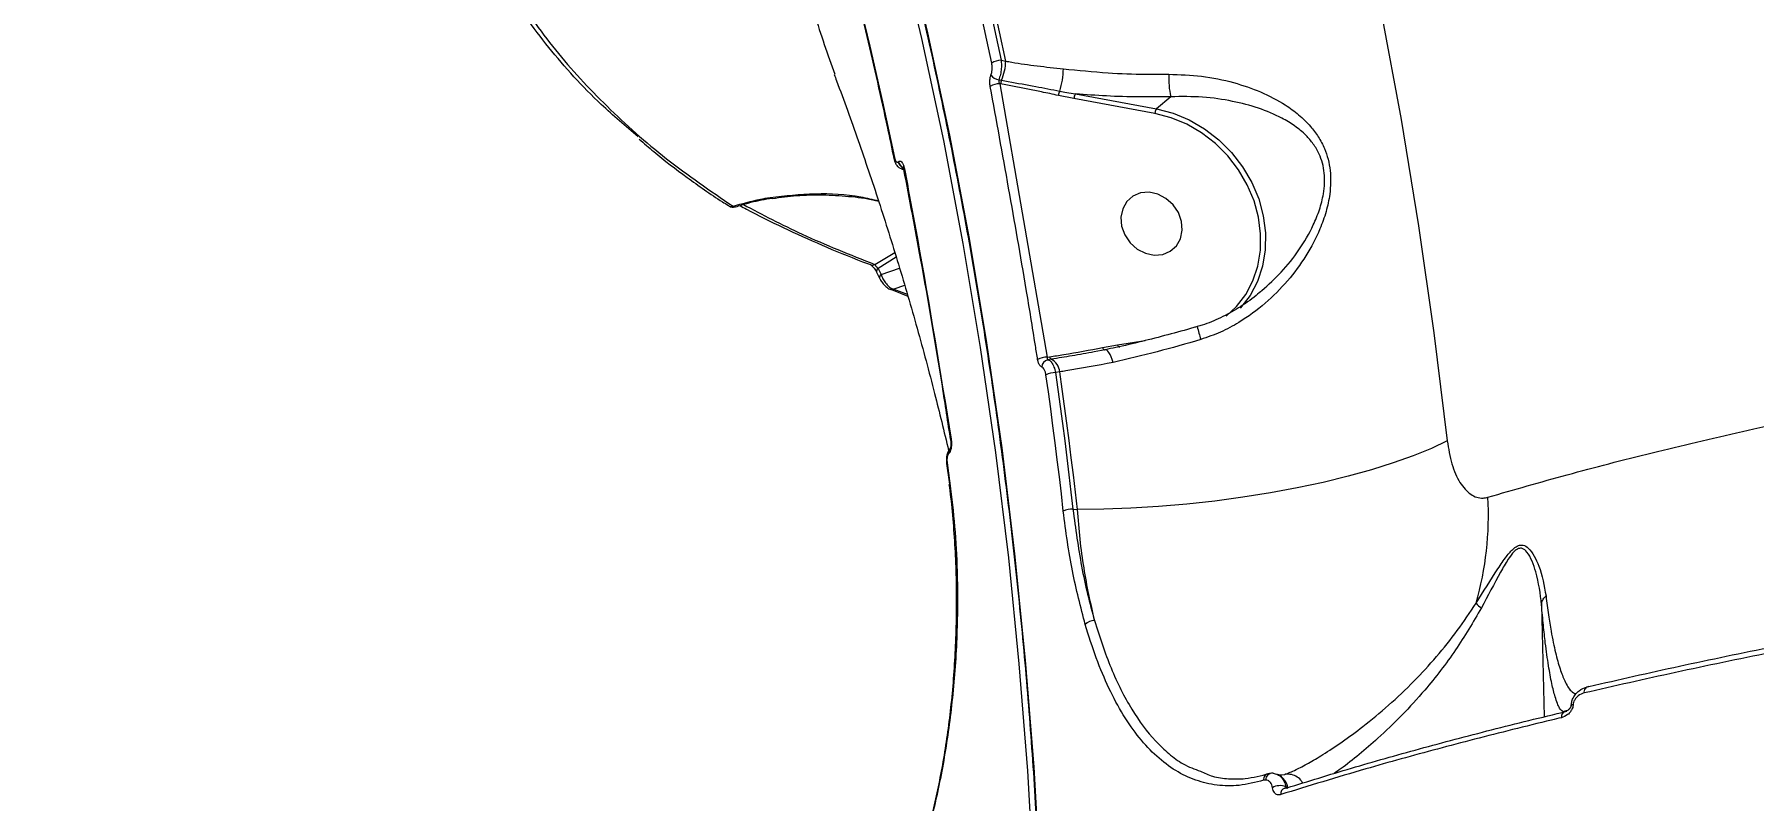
# Model space of a CAD drawing. Header units: millimetres. Extents: x -6901 to 7060, y -7557 to 6158.
# Drawn here: x -1108 to -876.3, y 2318.8 to 2422.1 of the extents above; entities that cross this region are included whole.
import ezdxf

# ---------------------------------------------------------------- set-up
doc = ezdxf.new("R2010")
doc.units = ezdxf.units.MM
for name, color, linetype in [('DIKOM_ОБЪЕКТ', 7, 'Continuous'), ('DIKOM_РАЗМЕР_ЗОНА', 7, 'Continuous'), ('DIKOM_РАЗМЕР_ОБЪЕКТА', 7, 'Continuous')]:
    doc.layers.add(name, color=color, linetype=linetype)
doc.styles.add('style1', font='arial.ttf', dxfattribs={"width": 0.8})
doc.dimstyles.new('1-50', dxfattribs={"dimtxt": 300, "dimasz": 200, "dimexe": 100, "dimexo": 0, "dimgap": 100, "dimtad": 1, "dimtxsty": 'style1', "dimcen": 200, "dimclrd": 7, "dimclre": 7, "dimclrt": 7, "dimadec": 1, "dimazin": 2, "dimtfac": 1, "dimtmove": 0, "dimatfit": 2, "dimfxl": 0, "dimlwd": 25, "dimlwe": 18, "dimarcsym": 0})

# ---------------------------------------------------------------- blocks, each defined once
blk = doc.blocks.new('*D2')
at = {"layer": 'Defpoints', "color": 0, "transparency": 16777216}
for p in [(-1102.73, 4151.17), (-5819.23, -4492.42), (4721.24, -4492.42)]:
    blk.add_point(p, dxfattribs=at)
at = {"layer": 'DIKOM_РАЗМЕР_ОБЪЕКТА', "color": 7, "lineweight": 18, "transparency": 16777216}
for p, q in [((-1102.73, 4151.17), (-5919.23, 4151.17)), ((4721.24, -4492.42), (-5919.23, -4492.42))]:
    blk.add_line(p, q, dxfattribs=at)
at = {"layer": 'DIKOM_РАЗМЕР_ОБЪЕКТА', "color": 7, "lineweight": 25, "transparency": 16777216}
blk.add_line((-5819.23, 3951.17), (-5819.23, -4292.42), dxfattribs=at)
at = {"layer": 'DIKOM_РАЗМЕР_ОБЪЕКТА', "color": 7, "transparency": 16777216}
for points in [[(-5852.56, 3951.17), (-5785.89, 3951.17), (-5819.23, 4151.17)], [(-5852.56, -4292.42), (-5785.89, -4292.42), (-5819.23, -4492.42)]]:
    blk.add_solid(points, dxfattribs=at)
at = {"layer": 'DIKOM_РАЗМЕР_ОБЪЕКТА', "color": 7, "transparency": 16777216, "insert": (-6072.4, -170.63), "char_height": 300, "attachment_point": 5, "rotation": 90, "style": 'style1'}
blk.add_mtext('8650', dxfattribs=at)
blk = doc.blocks.new('*D3')
at = {"layer": 'Defpoints', "color": 0, "transparency": 16777216}
for p in [(-1553.27, 6158.28), (-6450.85, -6312.94), (5659.92, -6312.94)]:
    blk.add_point(p, dxfattribs=at)
at = {"layer": 'DIKOM_РАЗМЕР_ЗОНА', "color": 7, "lineweight": 18, "transparency": 16777216}
for p, q in [((-1553.27, 6158.28), (-6550.85, 6158.28)), ((5659.92, -6312.94), (-6550.85, -6312.94))]:
    blk.add_line(p, q, dxfattribs=at)
at = {"layer": 'DIKOM_РАЗМЕР_ЗОНА', "color": 7, "lineweight": 25, "transparency": 16777216}
blk.add_line((-6450.85, 5958.28), (-6450.85, -6112.94), dxfattribs=at)
at = {"layer": 'DIKOM_РАЗМЕР_ЗОНА', "color": 7, "transparency": 16777216}
for points in [[(-6484.18, 5958.28), (-6417.52, 5958.28), (-6450.85, 6158.28)], [(-6484.18, -6112.94), (-6417.52, -6112.94), (-6450.85, -6312.94)]]:
    blk.add_solid(points, dxfattribs=at)
at = {"layer": 'DIKOM_РАЗМЕР_ЗОНА', "color": 7, "transparency": 16777216, "insert": (-6704.02, -77.33), "char_height": 300, "attachment_point": 5, "rotation": 90, "style": 'style1'}
blk.add_mtext('12500', dxfattribs=at)

msp = doc.modelspace()

# ---------------------------------------------------------------- linework, layer by layer
at = {"layer": 'DIKOM_ОБЪЕКТ', "color": 7, "linetype": 'Continuous', "lineweight": 15}
for p, q in [((-977.683, 2418.622), (-977.058, 2418.51)), ((-977.867, 2415.451), (-971.471, 2378.599)), ((-977.751, 2415.43), (-977.867, 2415.451)), ((-967.866, 2413.445), (-969.968, 2413.873)), ((-956.949, 2411.436), (-967.866, 2413.445)), ((-967.657, 2414.075), (-956.739, 2412.065)), ((-954.808, 2413.701), (-956.739, 2412.065)), ((-991.541, 2404.935), (-991.531, 2404.944)), ((-991.042, 2403.939), (-990.788, 2403.882)), ((-990.788, 2403.888), (-990.787, 2403.881)), ((-994.691, 2391.091), (-992.02, 2392.725)), ((-991.814, 2392.069), (-994.263, 2390.57)), ((-994.456, 2390.05), (-994.061, 2389.248)), ((-994.263, 2390.57), (-993.869, 2389.765)), ((-993.869, 2389.765), (-991.365, 2390.602)), ((-992.658, 2387.767), (-992.642, 2387.76)), ((-992.47, 2387.729), (-990.267, 2386.829)), ((-990.687, 2388.272), (-992.159, 2387.75)), ((-992.159, 2387.75), (-990.343, 2387.089)), ((-964.001, 2379.894), (-961.977, 2380.255)), ((-961.977, 2380.255), (-958.257, 2380.839)), ((-971.471, 2378.599), (-971.149, 2378.65)), ((-970.919, 2378.324), (-971.373, 2378.252)), ((-963.637, 2379.594), (-965.125, 2379.312)), ((-969.757, 2376.62), (-970.344, 2376.527)), ((-985.025, 2364.265), (-984.646, 2361.487)), ((-984.734, 2365.608), (-984.743, 2365.6)), ((-984.64, 2361.465), (-984.646, 2361.487)), ((-968.004, 2358.115), (-967.399, 2358.08)), ((-904.85, 2345.206), (-904.496, 2330.133)), ((-941.556, 2322.486), (-941.416, 2322.496)), ((-939.915, 2322.301), (-939.448, 2322.375)), ((-942.019, 2321.616), (-942.298, 2321.576)), ((-939.328, 2320.712), (-939.02, 2320.521))]:
    msp.add_line(p, q, dxfattribs=at)
at = {"layer": 'DIKOM_ОБЪЕКТ', "color": 7, "linetype": 'Continuous', "lineweight": 15, "flags": 128}
for points in [[(-1045.416, 2575.067), (-1039.083, 2563.441), (-1033.013, 2551.587), (-1027.211, 2539.514), (-1021.679, 2527.229), (-1016.423, 2514.741), (-1011.445, 2502.057), (-1006.749, 2489.187), (-1002.338, 2476.138), (-998.214, 2462.919), (-994.38, 2449.538), (-990.839, 2436.005), (-987.594, 2422.328), (-984.645, 2408.517), (-981.996, 2394.58), (-979.648, 2380.526), (-977.602, 2366.365), (-975.86, 2352.106), (-974.423, 2337.758), (-973.291, 2323.331), (-972.467, 2308.834), (-971.949, 2294.276)], [(-972.762, 2293.905), (-973.278, 2308.418), (-974.1, 2322.872), (-975.228, 2337.255), (-976.66, 2351.56), (-978.397, 2365.777), (-980.437, 2379.895), (-982.778, 2393.906), (-985.42, 2407.802), (-988.359, 2421.572), (-991.595, 2435.207), (-995.125, 2448.699), (-998.947, 2462.04), (-1003.059, 2475.219), (-1007.457, 2488.229), (-1012.139, 2501.061), (-1017.102, 2513.706), (-1022.342, 2526.157), (-1027.857, 2538.404), (-1033.642, 2550.441), (-1039.693, 2562.259), (-1046.008, 2573.851)], [(-967.826, 2559.465), (-962.486, 2546.735), (-957.406, 2533.823), (-952.588, 2520.736), (-948.035, 2507.481), (-943.749, 2494.065), (-939.734, 2480.496), (-935.99, 2466.782), (-932.521, 2452.929), (-929.328, 2438.946), (-926.412, 2424.841), (-923.776, 2410.619), (-921.421, 2396.291), (-919.348, 2381.863), (-917.559, 2367.344)], [(-978.954, 2418.228), (-980.64, 2426.077), (-982.42, 2433.883), (-984.293, 2441.645), (-986.26, 2449.363), (-988.319, 2457.033), (-990.471, 2464.655), (-992.715, 2472.228), (-995.05, 2479.749)], [(-993.815, 2480.28), (-991.475, 2472.742), (-989.226, 2465.152), (-987.069, 2457.513), (-985.005, 2449.825), (-983.034, 2442.091), (-981.157, 2434.311), (-979.373, 2426.487), (-977.683, 2418.622)], [(-977.058, 2418.51), (-978.755, 2426.416), (-980.547, 2434.279), (-982.433, 2442.099), (-984.414, 2449.872), (-986.489, 2457.599), (-988.657, 2465.276), (-990.918, 2472.903), (-993.272, 2480.478)], [(-1007.515, 2464.551), (-1005.271, 2457.334), (-1003.114, 2450.066), (-1001.048, 2442.75), (-999.07, 2435.387), (-997.183, 2427.978), (-995.386, 2420.526), (-993.679, 2413.032), (-992.064, 2405.497)], [(-978.003, 2415.998), (-977.822, 2415.965), (-977.633, 2415.93)], [(-956.739, 2412.065), (-954.504, 2411.486), (-952.329, 2410.583), (-950.26, 2409.378), (-948.343, 2407.895), (-946.62, 2406.169), (-945.129, 2404.237), (-943.903, 2402.14), (-942.967, 2399.926), (-942.344, 2397.642), (-942.046, 2395.339), (-942.08, 2393.066), (-942.445, 2390.874), (-943.134, 2388.811), (-944.13, 2386.921), (-945.413, 2385.247), (-945.43, 2385.228)], [(-947.335, 2384.149), (-945.966, 2385.43), (-944.722, 2387.053), (-943.756, 2388.885), (-943.088, 2390.886), (-942.734, 2393.012), (-942.701, 2395.216), (-942.99, 2397.449), (-943.594, 2399.664), (-944.501, 2401.812), (-945.691, 2403.844), (-947.136, 2405.718), (-948.807, 2407.392), (-950.666, 2408.829), (-952.672, 2409.998), (-954.782, 2410.874), (-956.949, 2411.436)], [(-961.437, 2396.259), (-961.012, 2395.08), (-960.295, 2394.022), (-959.343, 2393.172), (-958.233, 2392.598), (-957.056, 2392.347), (-955.908, 2392.439), (-954.88, 2392.867), (-954.056, 2393.597), (-953.504, 2394.568), (-953.267, 2395.702), (-953.365, 2396.908), (-953.79, 2398.088), (-954.508, 2399.146), (-955.46, 2399.996), (-956.569, 2400.57), (-957.746, 2400.82), (-958.895, 2400.728), (-959.923, 2400.3), (-960.746, 2399.571), (-961.299, 2398.6), (-961.536, 2397.465), (-961.437, 2396.259)], [(-1008.823, 2400.13), (-1008.637, 2400.06), (-1008.519, 2400.058)], [(-963.69, 2379.575), (-963.73, 2379.567), (-963.772, 2379.575), (-963.815, 2379.597), (-963.858, 2379.634), (-963.899, 2379.683), (-963.937, 2379.745), (-963.971, 2379.816), (-964.001, 2379.894)], [(-961.704, 2379.926), (-961.732, 2379.926), (-961.779, 2379.94), (-961.825, 2379.973), (-961.87, 2380.023), (-961.911, 2380.089), (-961.947, 2380.167), (-961.977, 2380.255)], [(-962.586, 2377.887), (-962.711, 2378.283), (-962.849, 2378.645), (-962.995, 2378.96), (-963.144, 2379.22), (-963.293, 2379.416), (-963.437, 2379.543), (-963.571, 2379.596), (-963.69, 2379.575)], [(-969.296, 2357.857), (-969.561, 2360.162), (-969.834, 2362.464), (-970.114, 2364.764), (-970.402, 2367.062), (-970.698, 2369.357), (-971.002, 2371.65), (-971.313, 2373.94), (-971.632, 2376.228)], [(-970.344, 2376.527), (-970.025, 2374.234), (-969.713, 2371.939), (-969.409, 2369.641), (-969.112, 2367.341), (-968.823, 2365.038), (-968.542, 2362.733), (-968.269, 2360.425), (-968.004, 2358.115)], [(-967.399, 2358.08), (-967.667, 2360.406), (-967.942, 2362.73), (-968.225, 2365.051), (-968.516, 2367.369), (-968.814, 2369.686), (-969.121, 2371.999), (-969.435, 2374.311), (-969.757, 2376.62)], [(-984.482, 2367.435), (-984.484, 2367.412), (-984.483, 2367.4)], [(-984.416, 2367.534), (-984.468, 2367.471), (-984.482, 2367.435)], [(-917.559, 2367.344), (-919.699, 2366.316), (-922.128, 2365.313), (-924.825, 2364.344), (-927.764, 2363.418), (-930.919, 2362.544), (-934.261, 2361.73), (-937.76, 2360.982), (-941.384, 2360.309), (-945.099, 2359.715), (-948.872, 2359.207), (-952.669, 2358.789), (-956.454, 2358.464), (-960.193, 2358.237), (-963.853, 2358.108), (-967.399, 2358.08)], [(-984.959, 2364.382), (-984.911, 2364.034), (-984.863, 2363.687), (-984.815, 2363.34), (-984.768, 2362.992), (-984.72, 2362.645), (-984.673, 2362.297), (-984.626, 2361.949), (-984.579, 2361.602)], [(-901.649, 2330.878), (-901.593, 2330.888), (-901.448, 2330.885)], [(-939.445, 2320.532), (-939.354, 2320.551), (-939.19, 2320.553)]]:
    msp.add_lwpolyline(points, dxfattribs=at)
at = {"layer": 'DIKOM_ОБЪЕКТ', "color": 7, "linetype": 'Continuous', "lineweight": 15}
for centre, radius, start, end in [((-977.63, 2416.202), 2.421, 91.24692, 123.14995), ((-983.535, 2418.599), 6.477, 335.67122, 359.21526), ((-979.792, 2417.622), 10.502, 342.50614, 359.12304), ((-944.008, 2416.214), 11.089, 177.33902, 193.09751), ((-977.82, 2412.837), 2.614, 91.03433, 120.4837), ((-977.863, 2417.398), 1.407, 212.76902, 264.28473), ((-976.472, 2415.393), 1.279, 155.14563, 178.32434), ((-968.816, 2413.826), 1.153, 146.34047, 177.67597), ((-966.88, 2413.467), 0.986, 141.92413, 181.2434), ((-955.964, 2411.457), 0.985, 141.90671, 181.26082), ((-991.965, 2405.369), 0.162, 127.88225, 184.85395), ((-990.444, 2405.162), 1.12, 191.69772, 248.41545), ((-990.433, 2405.172), 1.121, 191.72097, 247.46461), ((-990.643, 2403.89), 0.145, 122.2239, 180.98958), ((-1014.034, 2399.717), 0.805, 238.87564, 285.96037), ((-995.017, 2391.795), 0.777, 250.7969, 294.87706), ((-993.967, 2390.165), 0.501, 126.24883, 192.25245), ((-993.583, 2389.366), 0.491, 125.70011, 194.20986), ((-992.385, 2388.455), 0.74, 249.70771, 287.80406), ((-925.267, 2388.905), 26.703, 193.38076, 197.25989), ((-971.512, 2376.107), 2.493, 89.05931, 119.92), ((-971.167, 2377.243), 1.03, 101.52733, 178.52538), ((-970.707, 2378.717), 0.447, 188.66902, 241.70944), ((-972.037, 2376.314), 2.3, 7.64225, 60.91285), ((-970.394, 2373.822), 2.705, 88.94471, 117.2251), ((-983.903, 2365.747), 0.853, 140.11338, 189.92716), ((-983.891, 2365.755), 0.855, 141.72206, 189.90579), ((-984.89, 2364.264), 0.136, 120.42853, 176.94354), ((-984.516, 2361.488), 0.13, 119.27794, 180.62077), ((-955.335, 2357.337), 43.33, 344.07209, 3.15951), ((-968.105, 2355.259), 2.858, 87.96351, 114.63038), ((-910.065, 2348.732), 4.877, 222.36429, 233.68595), ((-965.143, 2341.525), 1.581, 87.9935, 139.01045), ((-898.383, 2333.479), 0.747, 96.17192, 190.52237), ((-900.636, 2331.175), 0.572, 85.20558, 111.16737), ((-901.402, 2330.139), 0.779, 108.49491, 189.47267), ((-941.49, 2321.675), 0.813, 94.64264, 187.0107), ((-941.123, 2321.634), 0.896, 84.09469, 181.18063), ((-941.358, 2320.193), 2.361, 7.96351, 65.9419), ((-940.09, 2318.809), 2.05, 68.16718, 120.00996), ((-939.183, 2319.749), 0.826, 108.52079, 186.84613)]:
    msp.add_arc(centre, radius, start, end, dxfattribs=at)
for points, knots in [([(-1045.438, 2574.761), (-1044.413, 2572.919), (-1041.438, 2567.575), (-1036.679, 2558.581), (-1031.235, 2547.723), (-1026.017, 2536.682), (-1021.023, 2525.468), (-1016.258, 2514.085), (-1011.724, 2502.541), (-1007.424, 2490.841), (-1003.359, 2478.991), (-999.532, 2466.999), (-995.945, 2454.871), (-992.6, 2442.612), (-989.499, 2430.231), (-986.644, 2417.734), (-984.035, 2405.127), (-981.675, 2392.417), (-979.565, 2379.612), (-977.705, 2366.718), (-976.098, 2353.742), (-974.743, 2340.692), (-973.641, 2327.574), (-972.797, 2314.395), (-972.29, 2303.261), (-972.101, 2296.516), (-972.036, 2294.194)], [0, 0, 0, 0, 0.0228161, 0.066201, 0.1095863, 0.1529706, 0.1963549, 0.2397388, 0.2831224, 0.326506, 0.3698887, 0.4132718, 0.4566537, 0.5000361, 0.5434185, 0.5868002, 0.6301824, 0.6735634, 0.7169456, 0.7603268, 0.8037081, 0.84709, 0.8904709, 0.9338522, 0.9772335, 1, 1, 1, 1]), ([(-1007.565, 2464.364), (-1006.912, 2462.285), (-1005.015, 2456.254), (-1002.059, 2446.167), (-998.778, 2434.064), (-995.747, 2421.837), (-993.573, 2412.245), (-992.415, 2406.729), (-992.126, 2405.353)], [0, 0, 0, 0, 0.1082668, 0.3141007, 0.5199424, 0.7257789, 0.9316169, 1, 1, 1, 1]), ([(-1006.051, 2459.51), (-1006.14, 2458.396), (-1006.511, 2453.757), (-1006.274, 2445.582), (-1005.191, 2435.084), (-1003.172, 2425.305), (-1001.054, 2419.4), (-1000.096, 2416.728)], [0, 0, 0, 0, 0.0711143, 0.2962386, 0.5451098, 0.794171, 1, 1, 1, 1]), ([(-1026.585, 2408.289), (-1028.275, 2409.725), (-1032.693, 2413.479), (-1038.815, 2420.23), (-1042.737, 2425.837), (-1044.699, 2428.641)], [0, 0, 0, 0, 0.2363332, 0.6181662, 1, 1, 1, 1]), ([(-1043.726, 2428.21), (-1041.8, 2425.435), (-1037.947, 2419.884), (-1030.89, 2412.292), (-1022.975, 2405.21), (-1016.867, 2401.032), (-1013.813, 2398.943)], [0, 0, 0, 0, 0.248615, 0.4972308, 0.7486157, 1, 1, 1, 1]), ([(-1000.184, 2416.696), (-1000.077, 2416.419), (-998.958, 2413.533), (-996.937, 2407.834), (-994.142, 2399.599), (-991.493, 2391.153), (-988.986, 2382.525), (-986.724, 2374.161), (-985.373, 2368.587), (-984.751, 2366.02)], [0, 0, 0, 0, 0.0178996, 0.1864916, 0.3546603, 0.5224716, 0.6899781, 0.8572259, 1, 1, 1, 1]), ([(-979.045, 2416.636), (-979.002, 2416.771), (-978.915, 2417.041), (-978.876, 2417.545), (-978.901, 2417.95), (-978.943, 2418.17), (-978.954, 2418.228)], [0, 0, 0, 0, 0.2955136, 0.5903499, 0.8902218, 1, 1, 1, 1]), ([(-977.683, 2418.622), (-977.673, 2418.525), (-977.635, 2418.165), (-977.644, 2417.497), (-977.76, 2416.665), (-977.922, 2416.221), (-978.003, 2415.998)], [0, 0, 0, 0, 0.1092493, 0.4079175, 0.7031269, 1, 1, 1, 1]), ([(-977.058, 2418.51), (-976.785, 2418.459), (-975.397, 2418.199), (-972.83, 2417.847), (-970.474, 2417.59), (-969.291, 2417.461)], [0, 0, 0, 0, 0.1088838, 0.552806, 1, 1, 1, 1]), ([(-969.291, 2417.461), (-967.292, 2417.262), (-963.633, 2416.896), (-958.853, 2416.715), (-956.134, 2416.725), (-955.085, 2416.728)], [0, 0, 0, 0, 0.4251182, 0.7780803, 1, 1, 1, 1]), ([(-955.085, 2416.728), (-953.599, 2416.682), (-950.57, 2416.589), (-946.422, 2415.707), (-942.639, 2414.409), (-939.751, 2412.912), (-937.542, 2411.309), (-936.06, 2409.875), (-934.899, 2408.333), (-933.884, 2406.42), (-933.198, 2403.797), (-933.275, 2400.83), (-933.85, 2398.181), (-934.857, 2395.357), (-936.536, 2392.182), (-939.022, 2388.818), (-942.042, 2385.768), (-945.139, 2383.504), (-948.091, 2381.907), (-949.871, 2381.292), (-950.768, 2380.982)], [0, 0, 0, 0, 0.0741127, 0.1510361, 0.2205987, 0.2917257, 0.334334, 0.377545, 0.4100574, 0.4432613, 0.496253, 0.5490855, 0.5885359, 0.6289776, 0.6961152, 0.7650076, 0.8354352, 0.9076286, 0.9534377, 1, 1, 1, 1]), ([(-979.147, 2415.091), (-979.154, 2415.133), (-979.19, 2415.338), (-979.214, 2415.726), (-979.176, 2416.232), (-979.089, 2416.501), (-979.045, 2416.636)], [0, 0, 0, 0, 0.0811354, 0.3908028, 0.6951897, 1, 1, 1, 1]), ([(-972.755, 2378.267), (-972.855, 2378.896), (-973.356, 2382.041), (-975.355, 2394.319), (-977.48, 2405.962), (-979.147, 2415.091)], [0, 0, 0, 0, 0.0512242, 0.2561268, 1, 1, 1, 1]), ([(-978.003, 2415.998), (-978.007, 2415.951), (-978.017, 2415.853), (-977.974, 2415.675), (-977.917, 2415.539), (-977.876, 2415.467), (-977.867, 2415.451)], [0, 0, 0, 0, 0.2864999, 0.5897938, 0.9137731, 1, 1, 1, 1]), ([(-969.968, 2413.873), (-970.723, 2414.035), (-973.315, 2414.591), (-975.911, 2415.082), (-977.751, 2415.43)], [0, 0, 0, 0, 0.2911762, 1, 1, 1, 1]), ([(-977.633, 2415.93), (-977.326, 2415.874), (-975.791, 2415.591), (-973.177, 2415.118), (-970.856, 2414.672), (-969.776, 2414.465)], [0, 0, 0, 0, 0.1178899, 0.589464, 1, 1, 1, 1]), ([(-969.776, 2414.465), (-969.465, 2414.404), (-968.76, 2414.266), (-968.053, 2414.143), (-967.657, 2414.075)], [0, 0, 0, 0, 0.44032, 1, 1, 1, 1]), ([(-954.808, 2413.701), (-956.243, 2413.681), (-959.127, 2413.64), (-963.436, 2413.769), (-966.27, 2413.974), (-967.657, 2414.075)], [0, 0, 0, 0, 0.3357594, 0.6747581, 1, 1, 1, 1]), ([(-942.536, 2387.594), (-941.648, 2388.392), (-939.799, 2390.051), (-937.472, 2393.015), (-935.789, 2395.877), (-934.74, 2398.45), (-934.127, 2400.804), (-933.985, 2403.46), (-934.618, 2405.754), (-935.574, 2407.361), (-936.678, 2408.642), (-938.093, 2409.809), (-940.204, 2411.076), (-942.962, 2412.232), (-946.543, 2413.16), (-950.49, 2413.749), (-953.37, 2413.717), (-954.808, 2413.701)], [0, 0, 0, 0, 0.077255, 0.1607364, 0.2440774, 0.2912551, 0.3383007, 0.3983001, 0.4579938, 0.4960495, 0.534199, 0.5858522, 0.6375835, 0.7246304, 0.8117153, 0.9059345, 1, 1, 1, 1]), ([(-1026.473, 2407.995), (-1025.822, 2407.428), (-1023.767, 2405.637), (-1020.013, 2402.822), (-1016.647, 2400.41), (-1014.705, 2399.212), (-1014.44, 2399.049)], [0, 0, 0, 0, 0.1767477, 0.5577461, 0.9397177, 1, 1, 1, 1]), ([(-992.12, 2405.357), (-992.065, 2405.14), (-991.965, 2404.751), (-991.667, 2404.325), (-991.338, 2404.052), (-991.095, 2404), (-991.003, 2403.98)], [0, 0, 0, 0, 0.3440768, 0.6161842, 0.8544355, 1, 1, 1, 1]), ([(-992.064, 2405.497), (-992.064, 2405.495), (-992.043, 2405.392), (-991.986, 2405.2), (-991.888, 2405.015), (-991.777, 2404.898), (-991.661, 2404.853), (-991.58, 2404.909), (-991.541, 2404.935)], [0, 0, 0, 0, 0.004398, 0.2198403, 0.4356016, 0.5682636, 0.7938686, 1, 1, 1, 1]), ([(-991.531, 2404.944), (-991.492, 2404.973), (-991.392, 2405.049), (-991.21, 2405.024), (-991.009, 2404.83), (-990.832, 2404.485), (-990.758, 2404.17), (-990.72, 2404.013)], [0, 0, 0, 0, 0.1342393, 0.3469167, 0.5632089, 0.7817324, 1, 1, 1, 1]), ([(-990.812, 2403.982), (-990.839, 2403.968), (-990.913, 2403.931), (-990.983, 2403.971), (-991.027, 2403.996)], [0, 0, 0, 0, 0.3726328, 1, 1, 1, 1]), ([(-990.916, 2404.286), (-990.916, 2404.286), (-990.915, 2404.286), (-990.878, 2404.212), (-990.831, 2404.082), (-990.802, 2403.949), (-990.787, 2403.88)], [0, 0, 0, 0, 0.1677174, 0.3971046, 0.6842955, 1, 1, 1, 1]), ([(-990.822, 2403.879), (-990.063, 2399.882), (-988.215, 2390.154), (-986.129, 2377.992), (-984.89, 2369.828), (-984.521, 2367.401)], [0, 0, 0, 0, 0.3289508, 0.800493, 1, 1, 1, 1]), ([(-990.72, 2404.013), (-990.601, 2403.384), (-990.006, 2400.242), (-987.752, 2388.087), (-985.88, 2376.553), (-984.416, 2367.534)], [0, 0, 0, 0, 0.0517082, 0.2585544, 1, 1, 1, 1]), ([(-1008.823, 2400.13), (-1006.79, 2400.355), (-1002.685, 2400.81), (-997.769, 2400.523), (-995.001, 2399.865), (-994.205, 2399.676)], [0, 0, 0, 0, 0.4113001, 0.830606, 1, 1, 1, 1]), ([(-1008.517, 2400), (-1007.428, 2400.144), (-1005.161, 2400.445), (-1001.72, 2400.531), (-998.225, 2400.313), (-995.705, 2400.002), (-994.385, 2399.676), (-994.188, 2399.627)], [0, 0, 0, 0, 0.2246516, 0.4676616, 0.7119513, 0.9570065, 1, 1, 1, 1]), ([(-1014.448, 2399.041), (-1014.401, 2399.007), (-1014.261, 2398.906), (-1013.957, 2398.828), (-1013.661, 2398.812), (-1013.52, 2398.877), (-1013.495, 2398.889)], [0, 0, 0, 0, 0.1892498, 0.5593037, 0.9197295, 1, 1, 1, 1]), ([(-1013.813, 2398.943), (-1012.589, 2399.296), (-1010.949, 2399.768), (-1009.252, 2400.057), (-1008.823, 2400.13)], [0, 0, 0, 0, 0.7468131, 1, 1, 1, 1]), ([(-1013.813, 2398.943), (-1013.707, 2398.889), (-1013.584, 2398.826), (-1013.512, 2398.882), (-1013.502, 2398.89)], [0, 0, 0, 0, 0.8610093, 1, 1, 1, 1]), ([(-1013.487, 2398.847), (-1012.908, 2399.03), (-1011.398, 2399.508), (-1009.749, 2399.877), (-1008.645, 2400.033), (-1008.512, 2400.052)], [0, 0, 0, 0, 0.3531375, 0.9220546, 1, 1, 1, 1]), ([(-1012.871, 2399.035), (-1012.578, 2398.871), (-1010.735, 2397.842), (-1007.075, 2396.055), (-1001.86, 2393.696), (-997.908, 2392.042), (-995.629, 2391.206), (-995.268, 2391.074)], [0, 0, 0, 0, 0.0559759, 0.3523025, 0.6489328, 0.9444198, 1, 1, 1, 1]), ([(-1012.422, 2399.171), (-1009.842, 2397.816), (-1004.369, 2394.94), (-998.038, 2392.422), (-994.691, 2391.091)], [0, 0, 0, 0, 0.4713341, 1, 1, 1, 1]), ([(-912.071, 2359.725), (-908.562, 2360.742), (-901.539, 2362.776), (-890.05, 2365.731), (-877.903, 2368.604), (-864.882, 2371.42), (-850.992, 2374.166), (-836.234, 2376.833), (-820.839, 2379.376), (-804.385, 2381.855), (-786.847, 2384.248), (-768.223, 2386.534), (-748.866, 2388.66), (-728.811, 2390.609), (-708.114, 2392.371), (-687.255, 2393.903), (-666.312, 2395.205), (-645.362, 2396.283), (-624.039, 2397.156), (-602.403, 2397.809), (-580.522, 2398.235), (-558.898, 2398.424), (-537.599, 2398.382), (-516.686, 2398.117), (-495.799, 2397.624), (-475.014, 2396.897), (-454.408, 2395.931), (-435.749, 2394.825), (-418.988, 2393.636), (-403.994, 2392.414), (-389.332, 2391.056), (-375.055, 2389.565), (-361.227, 2387.948), (-347.849, 2386.204), (-334.883, 2384.34), (-326.655, 2382.995), (-322.541, 2382.322)], [0, 0, 0, 0, 0.0277653, 0.0555638, 0.0833623, 0.1111275, 0.1400314, 0.1689728, 0.1979142, 0.2268179, 0.2582447, 0.2896958, 0.3211225, 0.3534672, 0.3858384, 0.4181831, 0.4495059, 0.4808529, 0.5121758, 0.5444125, 0.5766756, 0.6089124, 0.6401609, 0.6714335, 0.702682, 0.7348411, 0.7670265, 0.7991856, 0.8241463, 0.849107, 0.8742669, 0.8994268, 0.9244694, 0.9495121, 0.974756, 1, 1, 1, 1]), ([(-995.294, 2391.07), (-995.295, 2391.071), (-995.305, 2391.074), (-995.267, 2391.057), (-995.19, 2391.001), (-995.053, 2390.881), (-994.878, 2390.695), (-994.69, 2390.454), (-994.539, 2390.221), (-994.482, 2390.102), (-994.46, 2390.057)], [0, 0, 0, 0, 0.0073329, 0.1098409, 0.2294037, 0.3636876, 0.5270211, 0.7025588, 0.8884899, 1, 1, 1, 1]), ([(-994.691, 2391.091), (-994.682, 2391.069), (-994.666, 2391.025), (-994.604, 2390.931), (-994.541, 2390.851), (-994.48, 2390.781), (-994.431, 2390.728), (-994.35, 2390.647), (-994.302, 2390.604), (-994.263, 2390.57)], [0, 0, 0, 0, 0.2066099, 0.4048993, 0.5395609, 0.5905403, 0.7294437, 0.7855929, 1, 1, 1, 1]), ([(-994.054, 2389.248), (-994.035, 2389.206), (-993.938, 2388.993), (-993.666, 2388.585), (-993.21, 2388.103), (-992.881, 2387.821), (-992.658, 2387.768), (-992.656, 2387.767)], [0, 0, 0, 0, 0.0695222, 0.3483804, 0.6520987, 0.9959151, 1, 1, 1, 1]), ([(-993.869, 2389.765), (-993.792, 2389.564), (-993.639, 2389.161), (-993.264, 2388.585), (-992.833, 2388.121), (-992.449, 2387.851), (-992.235, 2387.776), (-992.159, 2387.75)], [0, 0, 0, 0, 0.2223373, 0.444858, 0.6638115, 0.8806348, 1, 1, 1, 1]), ([(-942.538, 2387.597), (-942.791, 2387.368), (-943.759, 2386.494), (-945.62, 2385.232), (-948.058, 2383.9), (-949.946, 2383.078), (-951.029, 2382.81), (-951.252, 2382.755)], [0, 0, 0, 0, 0.1022815, 0.391031, 0.6683627, 0.9315773, 1, 1, 1, 1]), ([(-951.246, 2382.727), (-951.399, 2382.682), (-952.717, 2382.293), (-955.219, 2381.605), (-958.731, 2380.706), (-961.545, 2380.041), (-963.161, 2379.701), (-963.633, 2379.601)], [0, 0, 0, 0, 0.0370074, 0.3184041, 0.6004761, 0.8831802, 1, 1, 1, 1]), ([(-971.149, 2378.65), (-970.515, 2378.751), (-968.123, 2379.132), (-965.747, 2379.571), (-964.001, 2379.894)], [0, 0, 0, 0, 0.2647032, 1, 1, 1, 1]), ([(-950.768, 2380.982), (-952.731, 2380.411), (-956.702, 2379.257), (-960.609, 2378.347), (-962.586, 2377.887)], [0, 0, 0, 0, 0.494243, 1, 1, 1, 1]), ([(-972.197, 2377.269), (-972.218, 2377.276), (-972.315, 2377.309), (-972.478, 2377.461), (-972.657, 2377.801), (-972.722, 2378.112), (-972.755, 2378.267)], [0, 0, 0, 0, 0.0856216, 0.389354, 0.6948359, 1, 1, 1, 1]), ([(-971.471, 2378.599), (-971.473, 2378.545), (-971.477, 2378.439), (-971.448, 2378.32), (-971.408, 2378.266), (-971.379, 2378.254), (-971.373, 2378.252)], [0, 0, 0, 0, 0.3130572, 0.6195515, 0.9170059, 1, 1, 1, 1]), ([(-971.373, 2378.252), (-971.325, 2378.236), (-971.149, 2378.175), (-970.855, 2377.892), (-970.535, 2377.31), (-970.408, 2376.788), (-970.344, 2376.527)], [0, 0, 0, 0, 0.1105901, 0.4063105, 0.7034679, 1, 1, 1, 1]), ([(-965.124, 2379.307), (-966.122, 2379.127), (-968.058, 2378.777), (-969.985, 2378.472), (-970.919, 2378.324)], [0, 0, 0, 0, 0.5155164, 1, 1, 1, 1]), ([(-962.586, 2377.887), (-964.741, 2377.492), (-967.183, 2377.043), (-969.486, 2376.664), (-969.757, 2376.62)], [0, 0, 0, 0, 0.8821382, 1, 1, 1, 1]), ([(-971.632, 2376.228), (-971.662, 2376.385), (-971.722, 2376.701), (-971.897, 2377.052), (-972.065, 2377.223), (-972.168, 2377.259), (-972.197, 2377.269)], [0, 0, 0, 0, 0.2968567, 0.5940629, 0.8895572, 1, 1, 1, 1]), ([(-984.48, 2366.353), (-984.523, 2366.318), (-984.675, 2366.197), (-984.857, 2365.873), (-985.019, 2365.382), (-985.083, 2364.8), (-985.033, 2364.426), (-985.012, 2364.273)], [0, 0, 0, 0, 0.075678, 0.2654305, 0.5157955, 0.8016203, 1, 1, 1, 1]), ([(-984.416, 2367.534), (-984.397, 2367.366), (-984.359, 2367.028), (-984.387, 2366.508), (-984.476, 2366.057), (-984.601, 2365.754), (-984.697, 2365.649), (-984.734, 2365.608)], [0, 0, 0, 0, 0.2182517, 0.4367822, 0.6530714, 0.8657507, 1, 1, 1, 1]), ([(-984.485, 2367.399), (-984.481, 2367.377), (-984.46, 2367.267), (-984.446, 2367.019), (-984.456, 2366.717), (-984.494, 2366.478), (-984.53, 2366.342), (-984.557, 2366.283), (-984.554, 2366.289), (-984.552, 2366.291)], [0, 0, 0, 0, 0.0516016, 0.2645833, 0.4918972, 0.676753, 0.8265923, 0.9530908, 1, 1, 1, 1]), ([(-917.559, 2367.344), (-917.383, 2366.268), (-917.036, 2364.142), (-915.911, 2361.618), (-914.456, 2359.973), (-913.089, 2359.504), (-912.292, 2359.677), (-912.071, 2359.725)], [0, 0, 0, 0, 0.2385169, 0.471332, 0.6968073, 0.9159868, 1, 1, 1, 1]), ([(-984.743, 2365.6), (-984.749, 2365.594), (-984.794, 2365.551), (-984.871, 2365.425), (-984.938, 2365.203), (-984.978, 2364.941), (-984.989, 2364.67), (-984.968, 2364.471), (-984.959, 2364.382)], [0, 0, 0, 0, 0.0340427, 0.2522599, 0.4705502, 0.5978756, 0.8192595, 1, 1, 1, 1]), ([(-984.579, 2361.602), (-984.35, 2359.666), (-983.888, 2355.767), (-983.603, 2350.332), (-983.536, 2345.47), (-983.623, 2341.192), (-983.854, 2336.911), (-984.223, 2332.699), (-984.716, 2328.626), (-985.323, 2324.677), (-986.044, 2320.848), (-986.86, 2317.206), (-987.748, 2313.808), (-988.702, 2310.639), (-989.72, 2307.697), (-991.11, 2304.197), (-992.545, 2301.291), (-993.975, 2298.989), (-994.691, 2298.097), (-995.05, 2297.652)], [0, 0, 0, 0, 0.0745637, 0.1501959, 0.2027912, 0.2553876, 0.3095197, 0.3636532, 0.4162916, 0.4689319, 0.5231073, 0.5772833, 0.6299012, 0.6825187, 0.7366659, 0.7908128, 0.8939434, 0.9469718, 1, 1, 1, 1]), ([(-984.71, 2361.457), (-984.633, 2360.882), (-984.386, 2359.043), (-984.1, 2355.837), (-983.846, 2351.863), (-983.72, 2347.823), (-983.716, 2343.763), (-983.833, 2339.72), (-984.068, 2335.737), (-984.417, 2331.852), (-984.872, 2328.098), (-985.43, 2324.508), (-986.078, 2321.087), (-986.799, 2317.83), (-987.591, 2314.724), (-988.449, 2311.781), (-989.364, 2309.023), (-990.323, 2306.479), (-991.312, 2304.177), (-992.316, 2302.139), (-993.314, 2300.408), (-994.159, 2299.138), (-994.648, 2298.574), (-994.825, 2298.369)], [0, 0, 0, 0, 0.0226584, 0.0724839, 0.1228197, 0.1735173, 0.2244121, 0.2752792, 0.3258949, 0.3760947, 0.4257448, 0.4747577, 0.5231086, 0.5715645, 0.6204647, 0.6700025, 0.7200774, 0.7705402, 0.8212059, 0.8718077, 0.9220764, 0.971768, 1, 1, 1, 1]), ([(-966.337, 2342.562), (-966.952, 2344.927), (-967.884, 2348.507), (-968.782, 2353.738), (-969.125, 2356.484), (-969.296, 2357.857)], [0, 0, 0, 0, 0.4927678, 0.7463802, 1, 1, 1, 1]), ([(-968.004, 2358.115), (-967.651, 2355.511), (-967.117, 2351.566), (-966.053, 2346.634), (-965.41, 2344.282), (-965.088, 2343.106)], [0, 0, 0, 0, 0.4928024, 0.746405, 1, 1, 1, 1]), ([(-965.088, 2343.106), (-965.601, 2345.421), (-966.378, 2348.928), (-967.058, 2354.049), (-967.286, 2356.736), (-967.399, 2358.08)], [0, 0, 0, 0, 0.4927811, 0.7463978, 1, 1, 1, 1]), ([(-913.669, 2345.446), (-912.681, 2347.026), (-911.315, 2349.211), (-909.665, 2351.675), (-908.729, 2352.771), (-907.948, 2353.272), (-907.245, 2353.317), (-906.493, 2352.827), (-905.799, 2351.803), (-904.829, 2349.666), (-904.492, 2347.796), (-904.244, 2346.42)], [0, 0, 0, 0, 0.231128, 0.3196864, 0.3914254, 0.4367184, 0.4822468, 0.5456942, 0.6388408, 0.7342151, 1, 1, 1, 1]), ([(-904.85, 2345.219), (-904.85, 2345.221), (-904.968, 2346.725), (-905.313, 2348.739), (-906.096, 2351.14), (-906.689, 2352.263), (-907.339, 2352.866), (-907.961, 2352.867), (-908.654, 2352.36), (-909.465, 2351.23), (-910.907, 2348.677), (-912.091, 2346.435), (-912.954, 2344.802)], [0, 0, 0, 0, 0.0003187, 0.2742237, 0.3691469, 0.4635465, 0.5235495, 0.5648686, 0.606182, 0.6747271, 0.7630203, 1, 1, 1, 1]), ([(-939.448, 2322.375), (-938.994, 2322.55), (-938.197, 2322.857), (-936.32, 2323.845), (-934.235, 2325.072), (-931.736, 2326.72), (-928.729, 2328.926), (-925.44, 2331.653), (-922.078, 2334.824), (-918.971, 2338.215), (-916.139, 2341.732), (-914.491, 2344.209), (-913.669, 2345.446)], [0, 0, 0, 0, 0.1044897, 0.1833865, 0.2623384, 0.3558371, 0.4494216, 0.5631942, 0.6770797, 0.7845076, 0.8924052, 1, 1, 1, 1]), ([(-904.85, 2345.219), (-904.813, 2345.434), (-904.744, 2345.832), (-904.452, 2346.221), (-904.272, 2346.393), (-904.244, 2346.42)], [0, 0, 0, 0, 0.4995162, 0.920534, 1, 1, 1, 1]), ([(-904.85, 2345.206), (-904.85, 2345.208), (-904.85, 2345.211), (-904.85, 2345.216), (-904.85, 2345.218), (-904.85, 2345.219)], [0, 0, 0, 0, 0.4034994, 0.7919611, 1, 1, 1, 1]), ([(-903.905, 2337.026), (-904.05, 2338.004), (-904.286, 2339.599), (-904.601, 2342.408), (-904.767, 2344.273), (-904.85, 2345.206)], [0, 0, 0, 0, 0.4428297, 0.7214943, 1, 1, 1, 1]), ([(-904.244, 2346.42), (-904.134, 2345.546), (-903.915, 2343.798), (-903.489, 2341.208), (-902.97, 2338.696), (-902.355, 2336.515), (-901.656, 2334.74), (-900.94, 2333.54), (-900.435, 2333.301), (-900.215, 2333.198)], [0, 0, 0, 0, 0.0938964, 0.1878476, 0.3383975, 0.4894636, 0.6403123, 0.8433195, 1, 1, 1, 1]), ([(-942.298, 2321.576), (-943.409, 2321.296), (-945.546, 2320.757), (-948.603, 2320.834), (-951.464, 2321.495), (-954.182, 2322.79), (-956.728, 2324.715), (-959.088, 2327.231), (-961.247, 2330.302), (-963.179, 2333.916), (-964.905, 2337.976), (-965.86, 2341.035), (-966.337, 2342.562)], [0, 0, 0, 0, 0.1070813, 0.2059727, 0.3051828, 0.4040761, 0.5033364, 0.602917, 0.7021776, 0.8013472, 0.9008318, 1, 1, 1, 1]), ([(-965.088, 2343.106), (-964.383, 2340.907), (-963.317, 2337.576), (-961.547, 2333.757), (-959.629, 2330.28), (-957.466, 2327.369), (-955.082, 2325.129), (-953.096, 2323.614), (-951.607, 2323.088), (-950.815, 2322.809)], [0, 0, 0, 0, 0.2152491, 0.3260983, 0.4369465, 0.6521431, 0.7629916, 0.8738422, 1, 1, 1, 1]), ([(-912.954, 2344.802), (-914.072, 2342.893), (-916.338, 2339.026), (-920.082, 2334.227), (-923.669, 2330.286), (-926.683, 2327.386), (-929.457, 2325.003), (-931.457, 2323.432), (-932.478, 2322.717), (-932.774, 2322.509)], [0, 0, 0, 0, 0.2078281, 0.4210131, 0.5659835, 0.7142203, 0.8311388, 0.950955, 1, 1, 1, 1]), ([(-846.854, 2343.813), (-851.48, 2342.999), (-860.73, 2341.37), (-874.021, 2338.794), (-886.902, 2336.129), (-895.046, 2334.272), (-899.117, 2333.343)], [0, 0, 0, 0, 0.2491008, 0.4982004, 0.7491001, 1, 1, 1, 1]), ([(-898.464, 2334.222), (-894.43, 2335.141), (-886.362, 2336.981), (-873.544, 2339.633), (-860.255, 2342.21), (-850.958, 2343.846), (-846.309, 2344.664)], [0, 0, 0, 0, 0.2490999, 0.4982001, 0.7491004, 1, 1, 1, 1]), ([(-901.861, 2330.783), (-902.045, 2330.895), (-902.427, 2331.127), (-902.964, 2332.581), (-903.463, 2334.491), (-903.758, 2336.181), (-903.905, 2337.026)], [0, 0, 0, 0, 0.2714655, 0.5636303, 0.7816491, 1, 1, 1, 1]), ([(-900.842, 2331.709), (-900.834, 2331.792), (-900.808, 2332.062), (-900.658, 2332.559), (-900.306, 2333.161), (-899.685, 2333.768), (-899.026, 2334.103), (-898.577, 2334.198), (-898.464, 2334.222)], [0, 0, 0, 0, 0.0635492, 0.2059201, 0.3867558, 0.5938377, 0.8977556, 1, 1, 1, 1]), ([(-899.117, 2333.343), (-899.392, 2333.246), (-899.797, 2333.101), (-900.246, 2332.647), (-900.469, 2332.274), (-900.566, 2331.962), (-900.583, 2331.796), (-900.588, 2331.745)], [0, 0, 0, 0, 0.4385611, 0.6486802, 0.8192208, 0.9451576, 1, 1, 1, 1]), ([(-900.588, 2331.745), (-900.594, 2331.69), (-900.612, 2331.513), (-900.719, 2331.178), (-900.965, 2330.768), (-901.451, 2330.275), (-901.885, 2330.116), (-902.171, 2330.011)], [0, 0, 0, 0, 0.0555293, 0.1784096, 0.3495068, 0.5728922, 1, 1, 1, 1]), ([(-900.844, 2331.707), (-900.844, 2331.704), (-900.845, 2331.688), (-900.85, 2331.649), (-900.865, 2331.586), (-900.898, 2331.493), (-900.98, 2331.339), (-901.162, 2331.124), (-901.418, 2330.945), (-901.581, 2330.908), (-901.651, 2330.892)], [0, 0, 0, 0, 0.0051135, 0.027585, 0.0555741, 0.1053662, 0.1920358, 0.3895734, 0.7387851, 1, 1, 1, 1]), ([(-900.874, 2331.573), (-900.865, 2331.596), (-900.851, 2331.635), (-900.845, 2331.688), (-900.842, 2331.709)], [0, 0, 0, 0, 0.6208391, 1, 1, 1, 1]), ([(-902.171, 2330.011), (-902.614, 2329.905), (-904.829, 2329.375), (-910.508, 2327.983), (-918.953, 2325.799), (-929.486, 2322.89), (-936.239, 2320.81), (-940.003, 2319.651)], [0, 0, 0, 0, 0.032157, 0.1607915, 0.4182845, 0.6757761, 1, 1, 1, 1]), ([(-939.19, 2320.553), (-936.316, 2321.443), (-930.568, 2323.223), (-921.329, 2325.832), (-911.681, 2328.395), (-904.859, 2330.055), (-901.448, 2330.885)], [0, 0, 0, 0, 0.2493146, 0.4986289, 0.7493154, 1, 1, 1, 1]), ([(-950.815, 2322.809), (-950.278, 2322.551), (-949.066, 2321.971), (-947.028, 2321.757), (-944.498, 2321.736), (-942.644, 2322.208), (-941.556, 2322.486)], [0, 0, 0, 0, 0.1891158, 0.4261663, 0.6632121, 1, 1, 1, 1]), ([(-941.031, 2322.526), (-940.831, 2322.489), (-940.391, 2322.409), (-939.867, 2321.987), (-939.482, 2321.395), (-939.38, 2320.944), (-939.328, 2320.712)], [0, 0, 0, 0, 0.2543376, 0.5587008, 0.7734637, 1, 1, 1, 1]), ([(-939.899, 2322.274), (-939.918, 2322.269), (-940.024, 2322.242), (-940.114, 2322.239), (-940.361, 2322.349), (-940.433, 2322.381)], [0, 0, 0, 0, 0.1351738, 0.7464642, 1, 1, 1, 1]), ([(-937.033, 2321.21), (-937.114, 2321.349), (-937.338, 2321.73), (-937.937, 2322.156), (-938.65, 2322.4), (-939.168, 2322.414), (-939.406, 2322.381), (-939.448, 2322.375)], [0, 0, 0, 0, 0.1651116, 0.4541482, 0.743209, 0.9541525, 1, 1, 1, 1]), ([(-941.116, 2320.584), (-941.144, 2320.722), (-941.201, 2320.998), (-941.408, 2321.338), (-941.686, 2321.568), (-941.914, 2321.601), (-942.019, 2321.616)], [0, 0, 0, 0, 0.2096444, 0.4181673, 0.7298542, 1, 1, 1, 1]), ([(-940.003, 2319.651), (-940.042, 2319.64), (-940.229, 2319.59), (-940.533, 2319.625), (-940.837, 2319.861), (-941.034, 2320.185), (-941.088, 2320.451), (-941.116, 2320.584)], [0, 0, 0, 0, 0.084351, 0.4026536, 0.6518182, 0.825494, 1, 1, 1, 1]), ([(-939.328, 2320.712), (-939.325, 2320.686), (-939.321, 2320.64), (-939.309, 2320.57), (-939.292, 2320.511), (-939.277, 2320.503), (-939.269, 2320.498)], [0, 0, 0, 0, 0.1486314, 0.2723372, 0.620473, 1, 1, 1, 1])]:
    msp.add_open_spline(points, degree=3, knots=knots, dxfattribs=at)

# ---------------------------------------------------------------- dimensions: what is measured, and where the dimension line sits
at = {"layer": 'DIKOM_РАЗМЕР_ЗОНА'}
dim = msp.add_linear_dim(base=(-6450.85, -6312.937), p1=(-1553.272, 6158.285), p2=(5659.925, -6312.937), angle=90, text='12500', dimstyle='1-50', dxfattribs=at)
dim.commit()
dim.dimension.update_dxf_attribs({"geometry": '*D3', "text_midpoint": (-6450.85, -77.326), "dimtype": 160})
at = {"layer": 'DIKOM_РАЗМЕР_ОБЪЕКТА'}
dim = msp.add_linear_dim(base=(-5819.225, -4492.425), p1=(-1102.732, 4151.169), p2=(4721.24, -4492.425), angle=90, text='8650', dimstyle='1-50', dxfattribs=at)
dim.commit()
dim.dimension.update_dxf_attribs({"geometry": '*D2', "text_midpoint": (-5819.225, -170.628), "dimtype": 160})

doc.saveas('drawing.dxf')
